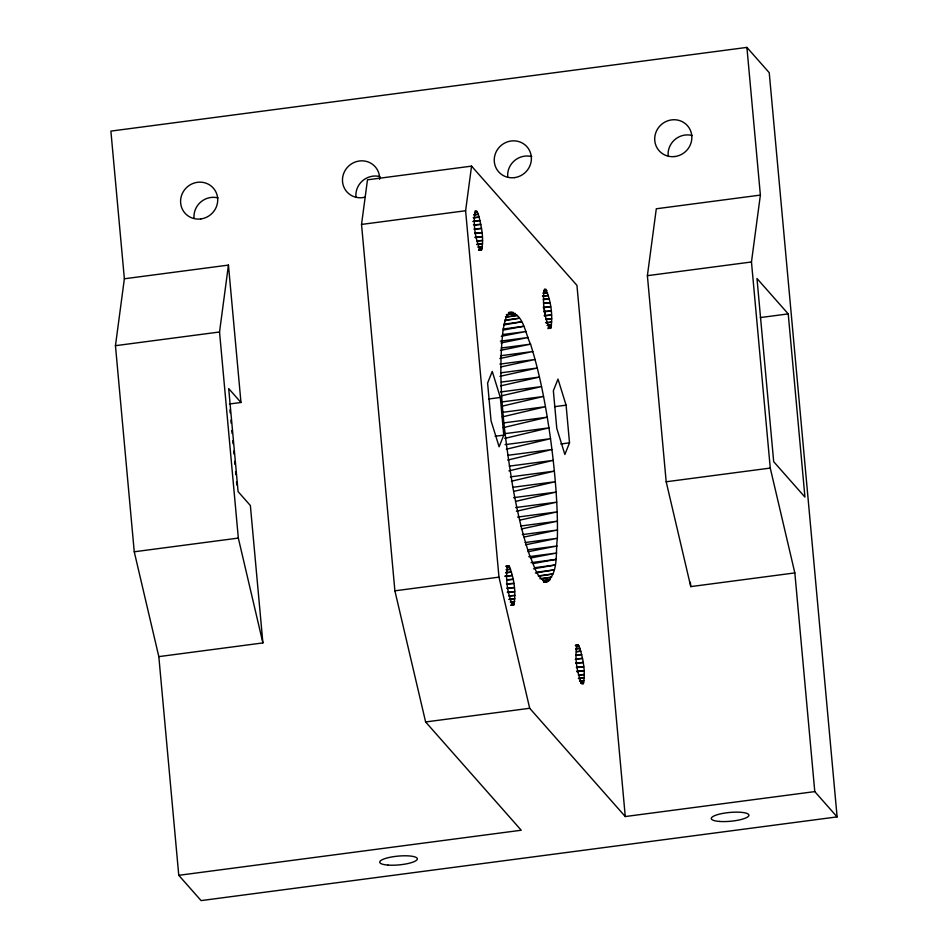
<?xml version="1.0" encoding="UTF-8"?>
<svg xmlns="http://www.w3.org/2000/svg" width="948" height="948" viewBox="0 0 948 948"><rect width="100%" height="100%" fill="white"/><g stroke="black" fill="none" stroke-linecap="round" stroke-linejoin="round"><path stroke-width="1.42" d="M115.455 345.688L124.366 278.783L110.892 131.108L746.905 47.4L769.231 72.688L837.108 816.892L201.094 900.6L178.769 875.312L158.826 656.62L134.249 551.783L115.455 345.688L219.533 331.99L228.444 265.096L124.366 278.783M178.769 875.312L521.234 830.235L425.616 721.961L394.889 590.817L361.532 224.427L367.48 179.812L471.559 166.125L576.953 285.384L625.265 816.548L814.782 791.604L837.108 816.892M625.265 816.548L529.695 708.275L498.968 577.142L465.61 210.74L471.559 166.125M814.782 791.604L794.839 572.912L690.76 586.611L666.183 481.774L647.389 275.678L656.3 208.773L760.379 195.087L746.905 47.4M794.839 572.912L770.262 468.075L751.468 261.98L760.379 195.087M503.198 328.992C496.906 381.783 504.502 435.179 512.856 487.319C517.181 510.699 522.182 534.056 530.051 556.535C534.317 565.091 536.438 578.884 546.878 581.811C559.083 572.142 555.267 552.222 557.377 538.286C558.005 504.952 554.959 471.666 550.527 438.663C545.965 406.787 540.23 374.922 530.548 344.16C525.228 334.004 523.486 311.88 508.507 312.579L511.434 312.188C505.083 314.783 504.751 323.244 503.198 328.992L523.734 326.278L503.376 330.058M503.755 435.144L499.11 446.781L491.04 420.746L487.604 383.063L492.249 371.426L500.331 397.461L503.755 435.144L495.081 436.281M550.752 328.221C553.075 315.4 550.954 301.18 545.823 289.235L544.425 289.164C542.102 301.985 544.223 316.217 549.366 328.162L550.752 328.221L547.814 328.553M569.511 442.834L564.866 454.483L556.796 428.437L553.359 390.754L558.005 379.117L566.086 405.163L569.511 442.834L560.837 443.984M504.822 438.403L548.963 427.856L504.988 433.639M506.327 449.222L550.527 438.663L505.083 444.636M503.187 427.666L547.269 417.179L503.293 422.962M507.69 460.076L551.949 449.518L507.974 455.301M508.91 470.872L553.229 460.361L509.254 466.132M502.25 416.907L545.456 406.692L502.95 412.285M511.387 481.229L554.355 471.109L510.38 476.891M501.812 406.23L543.536 396.465L502.499 401.869M513.721 491.396L555.315 481.703L512.809 487.296M501.279 395.873L541.533 386.571L500.485 391.974M515.878 501.314L556.109 492.083L513.603 497.664M500.651 385.883L539.436 377.067L501.326 382.08M516.423 511.256L556.725 502.156L515.676 507.559M499.952 376.344L537.279 368.025L500.639 372.837M519.67 520.179L557.163 511.884L517.584 517.087M500.639 366.995L535.075 359.482L499.892 364.103M521.305 528.996L557.412 521.187L520.772 525.998M499.833 358.522L532.823 351.507L500.568 355.749M524.208 537.018L557.483 530.003L522.301 534.625M500.437 350.381L530.548 344.16L501.231 348.011M525.488 544.816L557.377 538.286L525.121 542.529M501.03 342.927L528.273 337.476L500.414 341.138M528.036 551.736L557.08 545.977L527.763 549.828M501.267 336.279L525.998 331.504L502.535 334.585M530.418 558.04L556.606 553.028L528.747 556.689M532.954 563.622L555.955 559.391L531.034 562.662M504.052 324.939L521.519 321.834L503.921 324.145M533.534 568.824L555.125 565.02L534.601 567.71M504.786 320.685L519.35 318.208L504.692 320.14M535.383 573.042L554.13 569.89L536.532 572.201M505.592 317.296L517.241 315.411L505.509 316.952M538.535 576.277L552.968 573.955L538.31 575.886M506.469 314.807L515.214 313.468L506.422 314.629M541.533 578.742L551.653 577.202L539.933 578.742M508.898 313.03L513.271 312.402L508.875 312.97M542.955 580.65L550.196 579.607L542.872 580.567M361.532 224.427L465.61 210.74M473.988 214.9L478.325 214.331C481.347 225.743 484.144 238.197 481.572 249.893L480.174 249.834C475.043 237.877 472.922 223.657 475.244 210.835L476.631 210.894L478.325 214.331L473.929 214.746M473.419 217.898L479.202 217.139L473.336 217.625M472.815 221.488L480.044 220.529L474.178 220.955M475.019 225.114L480.802 224.356L473.479 224.83M474.237 229.38L481.466 228.432L474.154 228.871M474.77 233.552L481.987 232.604L474.699 233.03M475.138 237.616L482.366 236.668L475.09 237.119M476.773 241.23L482.556 240.46L476.761 240.851M476.797 244.572L482.579 243.814L476.797 244.24M478.076 247.155L482.414 246.587L478.088 246.942M479.178 249.016L482.07 248.637L479.119 248.921M478.681 250.272L481.572 249.893L478.621 250.225M647.389 275.678L751.468 261.98M543.18 293.228L547.517 292.659L543.109 293.074M542.611 296.238L548.382 295.468L542.517 295.954M543.441 299.627L549.224 298.857L543.358 299.284M544.211 303.443L549.994 302.685L544.128 303.064M543.429 307.721L550.658 306.761L543.346 307.199M543.951 311.88L551.179 310.932L543.891 311.359M544.318 315.957L551.546 314.997L544.282 315.447M545.965 319.559L551.748 318.801L545.941 319.18M545.977 322.913L551.76 322.142L545.977 322.569M547.257 325.484L551.594 324.915L547.269 325.271M548.371 327.344L551.25 326.965L548.311 327.25M760.332 317.568L788.226 313.895L804.935 497.084L773.687 461.676L756.978 278.487L788.226 313.895M229.404 404.002L240.97 402.485L228.444 265.096M488.765 398.99L500.331 397.461M554.521 406.68L566.086 405.163M134.249 551.783L238.327 538.085L262.892 642.922L158.826 656.62M666.183 481.774L770.262 468.075M506.066 566.229L508.958 565.849C514.089 577.794 516.21 592.026 513.887 604.848L512.501 604.777C507.358 592.832 505.237 578.612 507.559 565.79L508.958 565.849L506.019 566.205M506.884 567.544L509.775 567.165L506.848 567.485M506.315 569.855L510.652 569.286L506.244 569.689M505.734 572.853L511.517 572.094L505.651 572.568M394.889 590.817L498.968 577.142M505.13 576.431L512.358 575.483L505.023 576.005M507.346 580.058L513.129 579.299L507.263 579.678M506.564 584.335L513.78 583.387L506.481 583.826M507.085 588.507L514.314 587.559L507.014 587.985M507.453 592.571L514.681 591.623L507.405 592.062M509.1 596.174L514.883 595.415L509.076 595.794M509.112 599.527L514.894 598.769L509.112 599.195M510.391 602.099L514.728 601.53L510.403 601.897M510.996 605.227L513.887 604.848L510.948 605.168M576.266 646.666L579.157 646.287C583.127 658.185 585.769 671.551 583.257 683.958L581.871 683.899C576.728 671.954 574.606 657.722 576.929 644.901L578.327 644.972L579.157 646.287L576.218 646.595M575.685 648.965L580.022 648.396L575.614 648.788M576.562 651.786L580.899 651.205L576.479 651.549M575.946 655.364L581.728 654.606L575.851 654.985M575.27 659.37L582.499 658.422L576.633 658.753M575.934 663.458L583.162 662.498L575.839 662.889M576.455 667.617L583.684 666.669L576.384 667.037M576.822 671.694L584.051 670.734L576.775 671.125M578.47 675.296L584.252 674.538L578.446 674.869M578.481 678.65L584.264 677.879L578.481 678.27M579.761 681.221L584.098 680.652L579.785 680.984M580.875 683.081L583.767 682.702L580.887 682.975M425.616 721.961L529.695 708.275M240.97 402.485L228.693 388.573L238.09 491.621L250.367 505.521L262.892 642.922M543.998 306.453L545.195 314.712M690.357 582.226L690.76 586.611M229.937 409.892L230.21 412.842M230.885 420.201L231.146 423.14M231.822 430.499L232.094 433.449M232.758 440.808L233.03 443.747M233.706 451.106L233.966 454.056M234.642 461.415L234.914 464.354M235.578 471.713L235.851 474.664M236.526 482.022L236.787 484.973M219.533 331.99L238.327 538.085M668.162 155.816A18.913 18.131 -41.4 0 1 692.206 135.517M194.044 218.241A18.913 18.131 -41.4 0 1 218.087 197.942M365.11 197.148A18.913 18.131 -41.4 0 1 342.631 182.537A18.913 18.131 -41.4 0 1 360.181 160.899A18.913 18.131 -41.4 0 1 379.603 179.291M355.938 196.923A18.913 18.131 -41.4 0 1 379.982 176.636M507.725 176.921A18.913 18.131 -41.5 0 1 531.769 156.621M548.596 581.148L544.259 581.74L548.596 581.148M477.46 212.222L474.569 212.601L477.46 212.222M546.652 290.55L543.761 290.929L546.652 290.55M546.878 581.811L543.951 582.202L546.878 581.811M514.385 603.592L511.493 603.971L514.385 603.592M578.327 644.972L575.436 645.351L578.327 644.972M674.94 156.527A18.913 18.131 -41.4 0 0 688.461 126.937A18.913 18.131 -41.4 0 0 656.419 131.156A18.913 18.131 -41.4 0 0 674.94 156.527M200.822 218.941A18.913 18.131 -41.4 0 0 214.331 189.351A18.913 18.131 -41.4 0 0 182.289 193.57A18.913 18.131 -41.4 0 0 200.822 218.941M514.48 177.632A18.913 18.131 -41.5 0 0 528 148.042A18.913 18.131 -41.5 0 0 495.958 152.261A18.913 18.131 -41.5 0 0 514.48 177.632M387.969 865.086A18.913 4.42 -5.2 0 0 417.321 859.196A18.913 4.42 -5.2 0 0 390.292 857.229A18.913 4.42 -5.2 0 0 387.969 865.086M719.532 821.442A18.913 4.42 -5.2 0 0 748.884 815.564A18.913 4.42 -5.2 0 0 721.855 813.585A18.913 4.42 -5.2 0 0 719.532 821.442"/></g></svg>
